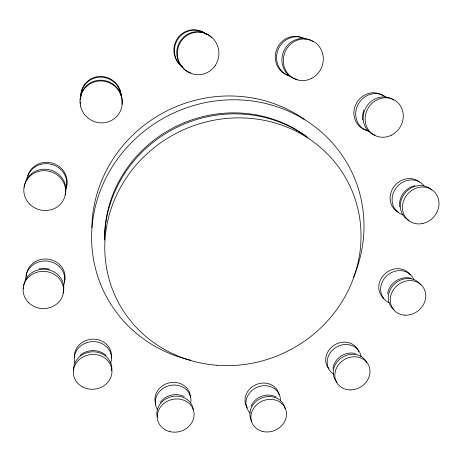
<?xml version="1.0" encoding="UTF-8"?>
<svg xmlns="http://www.w3.org/2000/svg" width="462" height="462" viewBox="0 0 462 462"><rect width="100%" height="100%" fill="white"/><g stroke="black" fill="none" stroke-linecap="round" stroke-linejoin="round"><path stroke-width="0.69" d="M399.59 206.907C398.637 198.966 403.135 190.985 410.175 187.318M363.79 110.077L362.589 114.969L362.63 119.912M332.969 368.451C334.269 358.171 345.455 350.883 355.405 353.563M387.687 293.63C389.108 282.894 400.872 275.329 411.226 278.367M250.97 406.427C254.678 396.812 267.163 392.071 276.23 397.089M160.302 402.385C165.523 395.01 176.207 392.382 184.205 396.65M79.99 355.422C87.272 349.012 99.168 348.914 106.277 355.63M410.458 187.197L414.928 185.58M39.282 268.855L44.346 268.358L49.382 269.098M367.313 130.307A19.369 17.897 -57.6 0 1 355.815 104.487A19.369 17.897 -57.6 0 1 383.391 95.905M369.196 131.364A19.502 18.012 -57.5 0 1 357.64 105.371A19.502 18.012 -57.5 0 1 385.4 96.731M375 135.193A20.074 18.48 -57 0 1 365.69 108.044A20.074 18.48 -57 0 1 393.745 100.144M104.614 240.026A125.97 119.323 -27.1 0 1 175.606 127.98A125.97 119.323 -27.1 0 1 307.819 137.618M402.962 214.899A18.659 16.869 -47.9 0 1 395.847 188.253A18.659 16.869 -47.9 0 1 423.989 185.753M409.014 220.455A19.185 17.273 -47.5 0 1 404.406 193.838A19.185 17.273 -47.5 0 1 431.785 190.084M250.063 412.837A17.556 15.541 -23 0 1 257.657 387.023A17.556 15.541 -23 0 1 280.451 400.929M393.994 309.69A18.434 16.355 -39.1 0 1 394.663 283.847A18.434 16.355 -39.1 0 1 420.911 285.031M333.529 374.145A17.55 15.535 -31.1 0 1 335.776 347.528A17.55 15.535 -31.1 0 1 361.07 356.635M328.973 368.924A17.441 15.454 -31.1 0 1 334.881 344.75A17.441 15.454 -31.1 0 1 358.72 351.576M251.576 421.021A18.024 15.87 -23.1 0 1 262.277 397.805A18.024 15.87 -23.1 0 1 285.048 408.622M337.069 382.374A18.018 15.864 -31 0 1 341.788 357.6A18.018 15.864 -31 0 1 366.822 362.664M383.812 298.469A17.827 15.91 -39.3 0 1 385.204 273.562A17.827 15.91 -39.3 0 1 410.354 275.017M389.241 302.812A17.949 15.997 -39.3 0 1 386.538 276.033A17.949 15.997 -39.3 0 1 413.767 279.418M398.585 212.358A18.532 16.771 -48 0 1 393.624 187.127A18.532 16.771 -48 0 1 419.577 182.115M247.355 407.958A17.446 15.46 -23 0 1 256.277 384.523A17.446 15.46 -23 0 1 279.065 394.831M157.271 409.361A17.954 16.008 -14.9 0 1 170.247 385.429A17.954 16.008 -14.9 0 1 190.777 402.668M155.723 404.013A17.839 15.922 -14.8 0 1 169.791 382.75A17.839 15.922 -14.8 0 1 190.367 397.124M157.247 417.042A18.445 16.366 -15.1 0 1 172.205 396.494A18.445 16.366 -15.1 0 1 193.347 409.788M27.801 175.814A20.085 19.063 15.7 0 1 53.251 163.409A20.085 19.063 15.7 0 1 65.841 188.6M27.143 179.337A20.085 19.063 15.7 0 1 27.322 177.91M26.692 180.076A20.23 19.19 15.5 0 1 50.733 164.149A20.23 19.19 15.5 0 1 66.066 188.773M24.422 187.058A20.836 19.733 14.6 0 1 24.567 185.759M24.798 184.477A20.836 19.733 14.6 0 1 50.133 169.929A20.836 19.733 14.6 0 1 65.084 195.022M23.701 288.808A20.091 18.503 3 0 1 23.654 287.422M23.793 285.343A20.091 18.503 3 0 1 47.736 269.606A20.091 18.503 3 0 1 63.04 292.989M73.539 370.409A19.196 17.29 -6.5 0 1 93.243 351.796A19.196 17.29 -6.5 0 1 111.74 370.599M74.734 362.866A18.671 16.886 -6.2 0 1 93.388 341.609A18.671 16.886 -6.2 0 1 110.695 363.097M74.446 357.796A18.544 16.788 -6.1 0 1 93.44 339.148A18.544 16.788 -6.1 0 1 111.221 358.067M26.299 276.594A19.381 17.92 3.6 0 1 48.464 259.205A19.381 17.92 3.6 0 1 64.293 282.063M25.826 280.047A19.519 18.035 3.5 0 1 48.1 261.192A19.519 18.035 3.5 0 1 63.594 285.452M290.511 76.346A20.218 19.173 -69.4 0 1 278.066 49.717A20.218 19.173 -69.4 0 1 305.388 39.045M80.475 104.054A21.154 20.628 36.1 0 1 80.221 102.01M80.174 99.959A21.154 20.628 36.1 0 1 102.835 80.29A21.154 20.628 36.1 0 1 121.916 104.308M80.729 96.367A20.542 20.028 37.6 0 1 100.404 77.16A20.542 20.028 37.6 0 1 121.339 96.021M80.914 97.476A20.392 19.883 38 0 1 100.063 76.444A20.392 19.883 38 0 1 121.252 96.477M182.421 67.071A20.53 20.016 88.8 0 1 178.754 37.942A20.53 20.016 88.8 0 1 207.23 34.893M311.856 40.974A20.825 19.716 -68.5 0 1 312.959 41.661M297.309 79.487A20.825 19.716 -68.5 0 1 283.085 52.882A20.825 19.716 -68.5 0 1 310.701 40.367M190.881 72.927A21.142 20.617 -89.7 0 1 179.695 41.996A21.142 20.617 -89.7 0 1 211.573 37.52M287.786 75.237A20.074 19.046 -69.7 0 1 277.206 48.175A20.074 19.046 -69.7 0 1 304.51 38.97M182.86 67.192A20.38 19.872 88.4 0 1 177.766 38.034A20.38 19.872 88.4 0 1 206.427 34.483M91.857 227.789A133.466 126.986 -27.1 0 1 166.568 111.065A133.466 126.986 -27.1 0 1 304.851 119.71M190.916 360.285A137.636 130.503 -27.1 0 1 98.29 196.419A137.636 130.503 -27.1 0 1 275.057 106.116A137.636 130.503 -27.1 0 1 353.551 277.194M104.574 238.277A125.092 118.584 -27.1 0 1 174.717 127.067A125.092 118.584 -27.1 0 1 305.85 136.14M391.418 135.181A20.224 18.601 -56.8 0 0 395.911 101.034A20.224 18.601 -56.8 0 0 365.28 116.337A20.224 18.601 -56.8 0 0 391.418 135.181M262.48 431.416A18.145 15.956 -23.1 0 0 286.29 411.492A18.145 15.956 -23.1 0 0 257.369 404.106A18.145 15.956 -23.1 0 0 262.48 431.416M422.765 223.498A19.317 17.377 -47.5 0 0 435.447 193.018A19.317 17.377 -47.5 0 0 403.967 199.907A19.317 17.377 -47.5 0 0 422.765 223.498M216.828 365.251A129.591 122.349 -27.1 0 0 351.028 188.502A129.591 122.349 -27.1 0 0 130.862 171.518A129.591 122.349 -27.1 0 0 216.828 365.251M405.434 315.2A18.561 16.441 -39 0 0 424.497 289.639A18.561 16.441 -39 0 0 394.074 288.831A18.561 16.441 -39 0 0 405.434 315.2M350.213 389.899A18.139 15.951 -31 0 0 368.618 365.228A18.139 15.951 -31 0 0 338.398 364.888A18.139 15.951 -31 0 0 350.213 389.899M82.398 386.833A19.329 17.389 -6.6 0 0 111.937 372.054A19.329 17.389 -6.6 0 0 83.587 356.67A19.329 17.389 -6.6 0 0 82.398 386.833M169.773 431.595A18.572 16.459 -15.1 0 0 193.74 411.307A18.572 16.459 -15.1 0 0 163.49 403.782A18.572 16.459 -15.1 0 0 169.773 431.595M29.643 204.048A20.992 19.872 14.4 0 0 64.83 196.645A20.992 19.872 14.4 0 0 39.703 171.125A20.992 19.872 14.4 0 0 29.643 204.048M215.379 65.304A21.304 20.773 -89.3 0 0 199.567 32.173A21.304 20.773 -89.3 0 0 179.481 62.797A21.304 20.773 -89.3 0 0 215.379 65.304M311.394 78.5A20.986 19.854 -68.3 0 0 315.119 42.504A20.986 19.854 -68.3 0 0 283.408 58.328A20.986 19.854 -68.3 0 0 311.394 78.5M80.567 106.168A21.316 20.79 35.7 0 0 115.581 117.585A21.316 20.79 35.7 0 0 107.323 82.017A21.316 20.79 35.7 0 0 80.567 106.168M28.759 302.777A20.241 18.624 2.8 0 0 62.78 295.27A20.241 18.624 2.8 0 0 38.467 271.847A20.241 18.624 2.8 0 0 28.759 302.777"/></g></svg>
